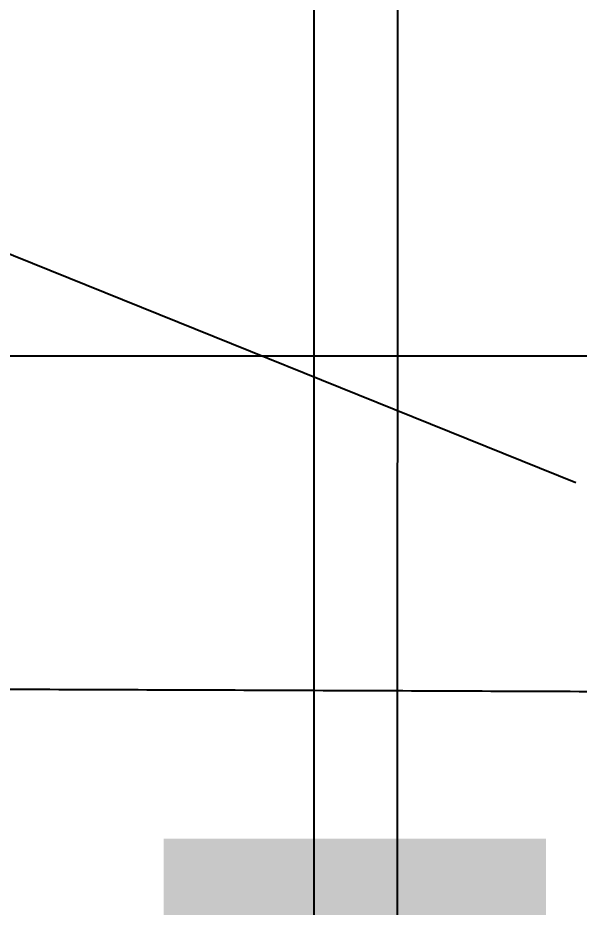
# Model space of a CAD drawing. Extents: x -912 to 8450, y -583 to 4401.
# Drawn here: x 951.7 to 990.3, y 1216.5 to 1277.6 of the extents above; entities that cross this region are included whole.
import ezdxf

# ---------------------------------------------------------------- set-up
doc = ezdxf.new("R2010")
doc.units = 0
doc.header["$MEASUREMENT"] = 0
doc.layers.get('0').update_dxf_attribs({"linetype": 'CONTINUOUS'})
for name, color, linetype in [('2', 7, 'CONTINUOUS'), ('3', 7, 'CONTINUOUS'), ('4', 7, 'CONTINUOUS'), ('5', 7, 'CONTINUOUS'), ('6', 7, 'CONTINUOUS')]:
    doc.layers.add(name, color=color, linetype=linetype)
doc.styles.get("Standard").update_dxf_attribs({"font": 'monotxt.shx'})
doc.dimstyles.new('DSTYLE1', dxfattribs={"dimtxt": 40, "dimasz": 53.333333, "dimexe": 4, "dimexo": 2, "dimgap": 2, "dimtad": 0, "dimtih": 1, "dimtoh": 1, "dimdec": 0, "dimzin": 3, "dimtxsty": 'STANDARD', "dimcen": 0.09, "dimazin": 3, "dimtp": 1, "dimtm": 1, "dimtfac": 1, "dimtdec": 4, "dimtofl": 0, "dimtmove": 0, "dimatfit": 3, "dimtolj": 1, "dimtzin": 0})
doc.dimstyles.new('DSTYLE3', dxfattribs={"dimtxt": 40, "dimasz": 53.333333, "dimexe": 4, "dimexo": 2, "dimgap": 2, "dimtad": 0, "dimtih": 1, "dimtoh": 1, "dimdec": 0, "dimzin": 3, "dimtxsty": 'STANDARD', "dimcen": 0.09, "dimazin": 3, "dimtp": 1, "dimtm": 1, "dimtfac": 1, "dimtdec": 4, "dimtofl": 0, "dimtmove": 0, "dimatfit": 3, "dimtolj": 1, "dimtzin": 0})

# ---------------------------------------------------------------- blocks, each defined once
blk = doc.blocks.new('_AH1')
at = {"color": 0, "linetype": 'CONTINUOUS'}
for p, q in [((-1, 0.166667), (0, 0)), ((-1, 0.166667), (-1, -0.166667)), ((0, 0), (-1, -0.166667)), ((0, 0), (-1, 0))]:
    blk.add_line(p, q, dxfattribs=at)
blk = doc.blocks.new('*D4')
at = {"layer": '2', "color": 1, "linetype": 'CONTINUOUS'}
for p, q in [((-128.26159, 1321.2013), (-128.26159, 1159.7806)), ((1607.1675, 1321.2013), (1607.1675, 1159.7806)), ((-128.26159, 1213.1139), (586.95656, 1213.1139)), ((1607.1675, 1213.1139), (800.28989, 1213.1139))]:
    blk.add_line(p, q, dxfattribs=at)
at = {"layer": '2', "color": 1, "xscale": 53.333333, "yscale": 53.333333, "zscale": 53.333333, "rotation": 180}
blk.add_blockref('_AH1', (-128.26159, 1213.1139), dxfattribs=at)
at = {"layer": '2', "color": 1, "xscale": 53.333333, "yscale": 53.333333, "zscale": 53.333333}
blk.add_blockref('_AH1', (1607.1675, 1213.1139), dxfattribs=at)
at = {"layer": '2', "color": 1, "linetype": 'CONTINUOUS'}
blk.add_text('1732', height=40, dxfattribs=at).set_placement((613.62323, 1193.1139))
blk = doc.blocks.new('*D13')
at = {"layer": '4', "color": 1, "linetype": 'CONTINUOUS'}
for p, q in [((977.79092, 698.77637), (977.92307, 2132.9977)), ((7677.785, 698.15903), (7677.9171, 2132.3803)), ((977.91816, 2079.6643), (4137.8827, 2079.3732)), ((7677.9122, 2079.047), (4351.2161, 2079.3535))]:
    blk.add_line(p, q, dxfattribs=at)
at = {"layer": '4', "color": 1, "xscale": 53.333333, "yscale": 53.333333, "zscale": 53.333333}
for p, rotation in [((977.91816, 2079.6643), 179.99472), ((7677.9122, 2079.047), 359.99472)]:
    blk.add_blockref('_AH1', p, dxfattribs=dict(at, rotation=rotation))
at = {"layer": '4', "color": 1, "linetype": 'CONTINUOUS'}
blk.add_text('6704', height=40, dxfattribs=at).set_placement((4164.5494, 2059.3633))
blk = doc.blocks.new('*D14')
at = {"layer": '3', "color": 1, "linetype": 'CONTINUOUS'}
for p, q in [((990.10056, 1245.6279), (814.59124, 1316.4866)), ((972.50637, 864.11759), (727.59491, 862.97432))]:
    blk.add_line(p, q, dxfattribs=at)
for start, end in [(158.01451, 166.70533), (171.47083, 180.26746)]:
    blk.add_arc((1924.0583, 868.55954), 1143.1431, start, end, dxfattribs=at)
at = {"layer": '3', "color": 1, "xscale": 53.333333, "yscale": 53.333333, "zscale": 53.333333}
for p, rotation in [((864.0461, 1296.5201), 69.351194), ((780.92767, 863.22328), 268.93077)]:
    blk.add_blockref('_AH1', p, dxfattribs=dict(at, rotation=rotation))
at = {"layer": '3', "color": 1, "linetype": 'CONTINUOUS'}
for s, p in [('21%%d', (681.54793, 1064.7691)), ('22%%d', (801.54793, 1064.7691))]:
    blk.add_text(s, height=40, dxfattribs=at).set_placement(p)
blk = doc.blocks.new('*D16')
at = {"layer": '3', "color": 1, "linetype": 'CONTINUOUS'}
for p, q in [((972.08197, 1461.8962), (972.08197, 548.80659)), ((1993.352, 984.51262), (1993.352, 548.80659)), ((972.08197, 602.13992), (1347.8998, 602.13992)), ((1993.352, 602.13992), (1561.2331, 602.13992))]:
    blk.add_line(p, q, dxfattribs=at)
at = {"layer": '3', "color": 1, "xscale": 53.333333, "yscale": 53.333333, "zscale": 53.333333, "rotation": 180}
blk.add_blockref('_AH1', (972.08197, 602.13992), dxfattribs=at)
at = {"layer": '3', "color": 1, "xscale": 53.333333, "yscale": 53.333333, "zscale": 53.333333}
blk.add_blockref('_AH1', (1993.352, 602.13992), dxfattribs=at)
at = {"layer": '3', "color": 1, "linetype": 'CONTINUOUS'}
blk.add_text('1023', height=40, dxfattribs=at).set_placement((1374.5665, 582.13992))

msp = doc.modelspace()

# ---------------------------------------------------------------- linework, layer by layer
at = {"layer": '5', "color": 6, "linetype": 'CONTINUOUS'}
msp.add_lwpolyline([(1761.9876, 1823.644, -0.000000748), (1761.9775, 1828.6636, 0.00000316), (1761.9672, 1833.7642, 0.000000156), (1761.9567, 1838.9838, -0.000000768), (1761.9469, 1843.8843, -0.000000074), (1761.938, 1848.3147, 0.000000232), (1761.9265, 1854.0045)], format="xyb", dxfattribs=at)
at = {"layer": '5', "color": 30, "linetype": 'CONTINUOUS'}
for points in [[(713.46736, 1221.5303, -0.000000273), (712.1372, 1221.5303, 0.000000062), (710.80704, 1221.5303, 0.000001074), (709.4769, 1221.5303, -0.000000248), (708.14673, 1221.5303, -0.000004242)], [(716.12767, 1221.5303, 0.000000068), (714.79751, 1221.5303)], [(819.17192, 1192.4603, -0.000000076), (819.17192, 1193.7904, 0.000000462), (819.17192, 1195.1206, -0.000000099), (819.17192, 1196.4507, -0.00000009), (819.17192, 1197.7809, 0.00000049), (819.17192, 1199.1111, -0.000000084), (819.17192, 1200.4412, -0.000001961)], [(712.60031, 1166.5303, 0.000000449), (713.93047, 1166.5303, -0.00000195), (715.26063, 1166.5303, -0.000000114), (716.59079, 1166.5303, 0.000000494), (717.92094, 1166.5303)], [(795.07009, 1166.5303, -0.000000529), (796.40025, 1166.5303, 0.000000122), (797.73041, 1166.5303, 0.000002086)], [(719.2511, 1166.5303, -0.000000125), (720.58126, 1166.5303)], [(792.40978, 1166.5303, 0.000000134), (793.73993, 1166.5303)], [(689.17192, 1195.794, -0.000000182), (689.17192, 1194.4638, 0.000000518), (689.17192, 1193.1337, 0.000000293), (689.17192, 1191.8035, -0.000000188), (689.17192, 1190.4734, -0.000001046), (689.17191, 1189.1432, 0.000000271), (689.17192, 1187.8131, 0.000004102)], [(819.17192, 1189.7999, 0.000000418), (819.17192, 1191.1301, -0.000001851)], [(819.17193, 1201.7714, 0.000000444), (819.17192, 1203.1015, 0.000007744)], [(799.06056, 1166.5303, -0.00000048), (800.39072, 1166.5303, -0.000008231)]]:
    msp.add_lwpolyline(points, format="xyb", dxfattribs=at)
at = {"layer": '5', "color": 3, "linetype": 'CONTINUOUS'}
for points in [[(711.672, 1157.1666, -0.000000224), (711.672, 1156.7314, 0.000000904), (711.672, 1156.3063, 0.000000061), (711.672, 1155.8928, -0.000000241), (711.672, 1155.4909)], [(711.672, 1155.1019, -0.000000065), (711.672, 1154.726)]]:
    msp.add_lwpolyline(points, format="xyb", dxfattribs=at)
at = {"layer": '5', "color": 4, "linetype": 'CONTINUOUS'}
for points, knots in [([(847.25161, 1254.3657), (915.60188, 1254.3657), (983.942, 1254.3657), (1052.2592, 1254.3656), (1140.7671, 1254.3657), (1229.1845, 1254.3657), (1249.3746, 1254.3657), (1283.2235, 1254.3658), (1317.0136, 1254.3657), (1330.6014, 1254.3655), (1379.2621, 1254.3648), (1427.0221, 1254.364), (1461.1705, 1254.3635), (1495.1986, 1254.3616), (1529.1404, 1254.3606)], [0, 0, 0, 0, 0, 0, 0.49615756, 0.49615756, 0.49615756, 0.6431447, 0.6431447, 0.6431447, 0.74231012, 0.74231012, 0.74231012, 1, 1, 1, 1, 1, 1]), ([(853.18555, 1231.7057), (930.6645, 1231.5701), (1008.1156, 1231.3019), (1085.5027, 1230.9008), (1163.5163, 1230.3586), (1241.3912, 1229.6522), (1242.1169, 1229.624), (1244.5724, 1229.3681), (1246.9063, 1228.4532), (1248.3318, 1227.4154), (1250.886, 1225.9052), (1253.4416, 1224.3975), (1254.694, 1224.0502), (1268.6229, 1224.0129), (1282.5472, 1223.9752), (1295.2394, 1223.934), (1328.5641, 1223.8438), (1361.8597, 1223.9114), (1392.7691, 1224.0961), (1423.6496, 1224.3546), (1454.4978, 1224.7424), (1475.0561, 1225.0307), (1495.5982, 1225.4179), (1505.8625, 1225.6877), (1516.403, 1225.9047), (1526.9285, 1226.3833), (1527.3341, 1226.3563), (1527.5158, 1226.8127), (1527.4438, 1227.3066), (1527.433, 1227.4928), (1527.3691, 1227.8592), (1527.4707, 1228.205), (1527.587, 1228.3345), (1528.3112, 1228.5999), (1529.1373, 1228.1878), (1529.7658, 1228.607), (1530.1338, 1229.1774), (1530.1985, 1229.781)], [0, 0, 0, 0, 0, 0, 0.56686645, 0.56686645, 0.56686645, 0.57219663, 0.57219663, 0.57219663, 0.58494763, 0.58494763, 0.58494763, 0.59397642, 0.59397642, 0.59397642, 0.68731571, 0.68731571, 0.68731571, 0.83912742, 0.83912742, 0.91503327, 0.91503327, 0.91503327, 0.99093912, 0.99093912, 0.99093912, 0.99296868, 0.99296868, 0.99296868, 0.99443537, 0.99443537, 0.99443537, 0.99555849, 0.99555849, 0.99555849, 1, 1, 1, 1, 1, 1])]:
    msp.add_open_spline(points, degree=5, knots=knots, dxfattribs=at)
at = {"layer": '6', "color": 4, "linetype": 'CONTINUOUS'}
for points in [[(1576.1643, 1692.2116, 0.000000058), (1576.1643, 1694.4063, -0.000000251), (1576.1643, 1696.601)], [(1576.1643, 1698.7957, -0.000000064), (1576.1643, 1700.9905)], [(1666.8239, 2005.2372, -0.000000115), (1669.0186, 2005.2372, 0.000000501), (1671.2133, 2005.2372)], [(1713.1802, 2005.9872, 0.000000122), (1710.9855, 2005.9872, -0.000000531), (1708.7908, 2005.9872)], [(1576.1643, 1907.2952, -0.000000504), (1576.1643, 1909.4899, 0.000000116), (1576.1643, 1911.6847, 0.000001987)], [(1673.4081, 2005.2372, -0.000000127), (1675.6028, 2005.2372)], [(1706.5961, 2005.9872, 0.000000134), (1704.4013, 2005.9872)], [(1576.1643, 1902.9057, 0.000000128), (1576.1643, 1905.1005)], [(1673.6751, 2005.9872, 0.000000608), (1671.4804, 2005.9872, -0.00000014), (1669.2857, 2005.9872, -0.000002398)], [(1719.4974, 2005.2372, -0.000000621), (1721.6922, 2005.2372, 0.000000143), (1723.8869, 2005.2372, 0.000002449)], [(1678.0646, 2005.9872, -0.000000154), (1675.8699, 2005.9872)], [(1715.108, 2005.2372, 0.000000157), (1717.3027, 2005.2372)], [(1575.4143, 1910.9353, 0.000000145), (1575.4143, 1908.7405, -0.000000632), (1575.4143, 1906.5458)], [(1575.4143, 1904.3511, 0.00000016), (1575.4143, 1902.1564)], [(1575.4143, 1687.0729, 0.000000728), (1575.4143, 1684.8782, -0.000000167), (1575.4143, 1682.6834, -0.000002872)], [(1575.4143, 1691.4623, -0.000000184), (1575.4143, 1689.2676, 1)], [(1576.1643, 1687.8221, -0.000000228), (1576.1643, 1690.0168, 0.000000991)]]:
    msp.add_lwpolyline(points, format="xyb", dxfattribs=at)
at = {"layer": '6', "color": 3, "linetype": 'CONTINUOUS'}
for points in [[(1426.918, 1743.7872, 0.000000226), (1428.3645, 1743.7872, -0.000000052), (1429.8109, 1743.7872, -0.000000891), (1431.2573, 1743.7872, 0.000000205), (1432.7038, 1743.7872, 0.000003515)], [(970.37646, 1742.9872, 0.000000228), (971.82077, 1742.9872, -0.000000052), (973.26508, 1742.9872, -0.000000898)], [(783.94842, 1743.7872, 0.00000023), (782.49968, 1743.7872, -0.000000053), (781.05094, 1743.7872, -0.000000909)], [(783.94842, 1742.9872, 0.00000023), (782.49968, 1742.9872, -0.000000053), (781.05094, 1742.9872, -0.000000909)], [(1534.2009, 1742.9872, -0.000000054), (1535.6452, 1742.9872, 0.000000235), (1537.0895, 1742.9872)], [(1272.3186, 1743.7872, 0.000000244), (1273.765, 1743.7872, -0.000000056), (1275.2115, 1743.7872, -0.000000964)], [(1424.0251, 1743.7872, 0.000000057), (1425.4716, 1743.7872)], [(967.48785, 1742.9872, -0.000000058), (968.93216, 1742.9872)], [(786.84589, 1743.7872, 0.000000058), (785.39715, 1743.7872)], [(786.84589, 1742.9872, 0.000000058), (785.39715, 1742.9872)], [(1538.5338, 1742.9872, 0.00000006), (1539.9781, 1742.9872)], [(1532.3386, 1743.7872, 0.000000111), (1533.785, 1743.7872, -0.000000445), (1535.2315, 1743.7872, -0.000000062), (1536.6779, 1743.7872, 0.000000121), (1538.1243, 1743.7872, 0.000000149), (1539.5708, 1743.7872, -0.000000061), (1541.0172, 1743.7872, -0.000000563), (1542.4636, 1743.7872, 0.000000136), (1543.9101, 1743.7872, 0.000002217)], [(1269.4257, 1743.7872, -0.000000062), (1270.8722, 1743.7872)], [(221.17893, 1743.7872, -0.000000073), (219.73019, 1743.7872, 0.000000316)], [(221.17893, 1742.9872, -0.000000073), (219.73019, 1742.9872, 0.000000316)], [(216.83272, 1743.7872, -0.00000008), (215.38398, 1743.7872)], [(216.83272, 1742.9872, -0.00000008), (215.38398, 1742.9872)], [(1371.9534, 1743.7872, 0.000001325), (1373.3998, 1743.7872, -0.000005757), (1374.8463, 1743.7872, -0.000000336), (1376.2927, 1743.7872, 0.000001459), (1377.7392, 1743.7872, 0.000000085), (1379.1856, 1743.7872, -0.00000037), (1380.632, 1743.7872)], [(1245.6993, 1742.9872, 0.000000086), (1247.1436, 1742.9872, -0.000000375)], [(475.84095, 1743.7872, 0.000000395), (474.39222, 1743.7872, -0.000000091), (472.94348, 1743.7872, -0.000001559)], [(475.84095, 1742.9872, 0.000000395), (474.39222, 1742.9872, -0.000000091), (472.94348, 1742.9872, -0.000001559)], [(1382.0785, 1743.7872, -0.000000094), (1383.5249, 1743.7872)], [(1250.0322, 1742.9872, -0.000000095), (1251.4765, 1742.9872)], [(1243.3898, 1743.7872, -0.000000096), (1244.8363, 1743.7872, 0.000000416)], [(478.73843, 1743.7872, -0.0000001), (477.28969, 1743.7872)], [(478.73843, 1742.9872, -0.0000001), (477.28969, 1742.9872)], [(378.93341, 1743.7872, 0.000000101), (377.48468, 1743.7872, -0.000000439)], [(378.93341, 1742.9872, 0.000000101), (377.48468, 1742.9872, -0.000000439)], [(1428.9464, 1742.9872, -0.000000456), (1430.3907, 1742.9872, 0.000000105), (1431.835, 1742.9872, 0.000001801)], [(1247.7292, 1743.7872, -0.000000105), (1249.1756, 1743.7872)], [(374.5872, 1743.7872, 0.000000111), (373.13847, 1743.7872, 1)], [(374.5872, 1742.9872, 0.000000111), (373.13847, 1742.9872)], [(1426.0578, 1742.9872, 0.000000116), (1427.5021, 1742.9872)], [(971.96769, 1743.7872, -0.000000128), (973.41413, 1743.7872, -0.000002193)], [(967.62838, 1743.7872, -0.000000141), (969.07481, 1743.7872)], [(824.51305, 1743.7872, -0.000000147), (823.06431, 1743.7872, 0.000000639)], [(824.51305, 1742.9872, -0.000000147), (823.06431, 1742.9872, 0.000000639)], [(1276.0298, 1742.9872, 0.000000149), (1277.4741, 1742.9872, 0.000002548)], [(927.12814, 1743.7872, 0.000000153), (928.57458, 1743.7872, -0.000000667)], [(927.04723, 1742.9872, 0.000000159), (928.49154, 1742.9872, -0.000000692)], [(820.16684, 1743.7872, -0.000000162), (818.7181, 1743.7872)], [(820.16684, 1742.9872, -0.000000162), (818.7181, 1742.9872)], [(1271.6969, 1742.9872, 0.000000164), (1273.1412, 1742.9872)], [(931.46745, 1743.7872, 0.000000169), (932.91389, 1743.7872)], [(1371.1741, 1742.9872, 0.000002649), (1372.6184, 1742.9872, -0.000011509), (1374.0627, 1742.9872, -0.000000671), (1375.507, 1742.9872, 0.000002917), (1376.9513, 1742.9872, 0.00000017), (1378.3957, 1742.9872, -0.000000739), (1379.84, 1742.9872)], [(507.71317, 1743.7872, -0.000000175), (506.26443, 1743.7872, 0.000000759)], [(507.71317, 1742.9872, -0.000000175), (506.26443, 1742.9872, 0.000000759)], [(931.38015, 1742.9872, 0.000000175), (932.82446, 1742.9872)], [(1381.2843, 1742.9872, 0.000000187), (1382.7286, 1742.9872)], [(503.36696, 1743.7872, -0.000000192), (501.91822, 1743.7872, -1)], [(503.36696, 1742.9872, -0.000000192), (501.91822, 1742.9872)], [(974.70939, 1742.9872, 0.000000207), (976.1537, 1742.9872, 0.000003544)], [(779.6022, 1743.7872, 0.000000209), (778.15347, 1743.7872, 0.000003587)], [(779.6022, 1742.9872, 0.000000209), (778.15347, 1742.9872, 0.000003587)], [(1276.6579, 1743.7872, 0.000000222), (1278.1043, 1743.7872, 0.000003804)]]:
    msp.add_lwpolyline(points, format="xyb", dxfattribs=at)

# ---------------------------------------------------------------- texts
at = {"layer": '6', "color": 1, "linetype": 'CONTINUOUS'}
msp.add_text('A-A', height=66.666667, dxfattribs=at).set_placement((888.36914, 1190.3308))

# ---------------------------------------------------------------- dimensions: what is measured, and where the dimension line sits
at = {"layer": '2', "color": 1, "linetype": 'CONTINUOUS'}
dim = msp.add_linear_dim(base=(-128.26159, 1213.1139), p1=(1607.1675, 1347.8679), p2=(-128.26159, 1347.8679), text='1732', dimstyle='DSTYLE1', override={"dimblk": '_AH1', "dimsah": 0}, dxfattribs=at)
dim.commit()
dim.dimension.update_dxf_attribs({"geometry": '*D4', "text_midpoint": (693.62323, 1213.1139), "dimtype": 128})
at = {"layer": '3', "color": 1, "linetype": 'CONTINUOUS'}
dim = msp.add_linear_dim(base=(972.08197, 602.13992), p1=(1993.352, 1011.1793), p2=(972.08197, 1488.5628), angle=180, text='1023', dimstyle='DSTYLE1', override={"dimblk": '_AH1', "dimsah": 0}, dxfattribs=at)
dim.commit()
dim.dimension.update_dxf_attribs({"geometry": '*D16', "text_midpoint": (1454.5665, 602.13992), "dimtype": 128})
dim = msp.add_angular_dim_2l(base=(801.38465, 1083.9197), line1=((727.59491, 862.97432), (972.50637, 864.11759)), line2=((990.10056, 1245.6279), (814.59124, 1316.4866)), text='21%%d<>', dimstyle='DSTYLE3', override={"dimblk": '_AH1', "dimsah": 0}, dxfattribs=at)
dim.commit()
dim.dimension.update_dxf_attribs({"geometry": '*D14', "text_midpoint": (801.54793, 1084.7691), "dimtype": 130})
at = {"layer": '4', "color": 1, "linetype": 'CONTINUOUS'}
dim = msp.add_linear_dim(base=(7677.9122, 2079.047), p1=(977.78847, 672.10971), p2=(7677.7825, 671.49237), angle=359.99472075, text='6704', dimstyle='DSTYLE1', override={"dimblk": '_AH1', "dimsah": 0}, dxfattribs=at)
dim.commit()
dim.dimension.update_dxf_attribs({"geometry": '*D13', "text_midpoint": (4244.5494, 2079.3633), "dimtype": 129})

doc.saveas('drawing.dxf')
